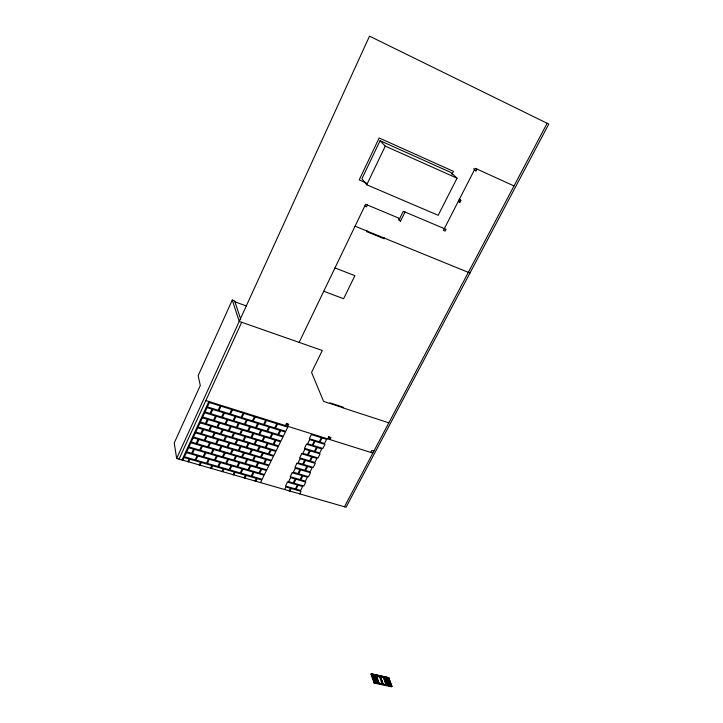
<?xml version="1.0" encoding="UTF-8"?>
<svg xmlns="http://www.w3.org/2000/svg" width="723" height="723" viewBox="0 0 723 723"><rect width="100%" height="100%" fill="white"/><g stroke="black" fill="none" stroke-linecap="round" stroke-linejoin="round"><path stroke-width="1.08" d="M240.669 319.195L234.623 300.876L232.264 300.036L198.156 375.707L200.289 385.495L174.234 442.973L176.647 458.418L346.046 507.23L548.766 124.094L369.507 36.15L176.647 458.418M179.042 459.105L241.681 322.259M182.024 459.973L208.857 401.509M182.856 460.208L184.103 457.505L189.037 458.933L187.79 461.636M188.622 461.87L189.869 459.177L200.506 462.25L199.259 464.934M200.081 465.169L201.337 462.485L211.875 465.54L210.619 468.206M211.432 468.441L212.689 465.775L223.145 468.802L221.88 471.45M380.063 140.705L361.925 178.807L366.751 184.781L438.192 215.3L457.035 178.192L450.809 172.426L380.063 140.705L385.26 146.1L457.035 178.192M222.684 471.685L223.949 469.037L234.306 472.029L233.041 474.668M366.751 184.781L385.26 146.1M233.836 474.903L235.111 472.264L245.368 475.228L244.094 477.858M299.132 342.386L365.63 204.257L399.729 218.536M367.42 205.007L366.534 206.85L364.744 206.1M244.889 478.084L246.163 475.463L256.34 478.409L255.056 481.012M367.022 230.782L366.615 231.622L384.148 238.762L384.555 237.93M255.843 481.238L257.126 478.635L261.789 479.982L260.506 482.584M285.422 425.585L286.453 423.488L288.712 424.211L287.691 426.29L286.615 423.217M514.017 185.938L475.246 168.296L443.434 230.393L445.115 231.098L446.019 229.336L403.317 211.288L398.834 220.343L400.569 221.066L405.061 212.029M284.627 489.534L285.919 486.968L290.474 488.287L289.182 490.845M289.95 491.071L291.242 488.504L301.048 491.342L299.747 493.89M451.92 174.36L453.448 171.351L379.159 137.966L359.223 179.9L366.407 182.973M327.754 438.888L328.793 436.846L330.98 437.532L329.941 439.575L328.667 436.484M458.246 201.482L459.936 202.214L460.858 200.407L459.313 198.906M474.306 170.149L475.996 170.908L476.936 169.065M370.745 452.408L371.803 450.411L373.908 451.08M344.473 506.778L547.121 123.29M371.053 674.288L371.351 673.764L388.73 677.605L391.92 686.335L391.613 686.85L374.08 683.045L371.053 674.288L375.987 675.3L378.662 683.56M388.405 677.867L384.22 677.117L387.103 685.124L391.233 686.028L388.405 677.867L371.938 674.234L374.622 682.413L378.798 683.325M376.077 675.146L375.843 675.544L384.085 677.361L387.103 685.124M376.475 676.213L379.575 676.764L382.042 684.021L378.988 683.362L376.475 676.213L379.575 676.764M374.08 683.045L374.378 682.521L391.92 686.335M374.622 682.413L371.938 674.234M380.199 676.05L382.819 684.464M380.605 677.126L383.687 677.668L386.181 684.925L383.145 684.265L380.605 677.126L383.624 677.785L386.181 684.925M378.988 683.362L376.547 676.095M382.042 684.021L379.06 683.244M383.145 684.265L380.678 677.008M391.821 686.489L388.73 677.605M391.233 686.028L374.722 682.259M373.701 678.282L376.755 678.951M386.127 681.003L389.137 681.662M373.782 678.508L376.828 679.177M386.199 681.229L389.218 681.888M373.863 678.725L376.909 679.394M386.281 681.446L389.299 682.105M373.936 678.951L376.99 679.62M386.362 681.672L389.381 682.331M374.017 679.177L377.063 679.846M386.444 681.897L389.462 682.557M374.089 679.403L377.144 680.063M386.525 682.114L389.543 682.774M374.171 679.62L377.225 680.289M386.606 682.34L389.625 683M374.252 679.846L377.298 680.515M386.688 682.566L389.706 683.226M374.324 680.072L377.379 680.741M386.769 682.783L389.787 683.443M374.406 680.298L377.46 680.967M386.85 683.009L389.869 683.669M374.478 680.524L377.533 681.183M386.932 683.235L389.95 683.895M374.559 680.75L377.614 681.409M387.013 683.461L390.031 684.121M374.641 680.967L377.695 681.635M387.094 683.687L390.113 684.347M374.713 681.193L377.777 681.861M387.176 683.904L390.194 684.564M374.794 681.418L377.849 682.087M387.257 684.13L390.275 684.789M374.876 681.644L377.93 682.313M387.329 684.356L390.357 685.015M374.948 681.87L378.012 682.539M387.411 684.582L390.438 685.241M383.217 684.148L386.254 684.808M371.261 673.926L388.64 677.758M376.484 675.481L384.085 677.162M372.625 675.165L375.662 675.833M385.007 677.894L388.007 678.554M372.697 675.39L375.743 676.059M385.079 678.111L388.088 678.78M372.779 675.607L375.815 676.276M385.16 678.337L388.17 678.996M372.851 675.833L375.897 676.502M385.242 678.554L388.251 679.222M372.932 676.059L375.969 676.728M385.323 678.78L388.332 679.439M373.005 676.276L376.05 676.945M385.404 678.996L388.414 679.665M373.086 676.502L376.132 677.171M385.486 679.222L388.495 679.882M373.167 676.719L376.204 677.388M385.558 679.448L388.576 680.108M373.24 676.945L376.285 677.614M385.639 679.665L388.658 680.325M373.321 677.171L376.358 677.84M385.721 679.891L388.739 680.551M373.393 677.388L376.439 678.057M385.802 680.108L388.811 680.768M373.475 677.614L376.52 678.282M385.883 680.334L388.893 680.994M373.547 677.84L376.593 678.499M385.965 680.56L388.974 681.22M373.628 678.057L376.674 678.725M386.046 680.777L389.055 681.437M205.838 400.56L372.86 453.068M329.715 403.371L342.991 407.745M388.829 422.847L342.937 407.853L343.262 407.221L329.986 402.847L329.661 403.479L323.552 401.337L311.55 372.372L322.295 350.501L239.232 321.401L232.264 300.036M234.948 301.853L246.642 306.037M323.741 291.261L343.615 298.716L354.903 275.653L334.975 267.944M355.065 226.2L469.959 273.032M459.177 199.675L460.858 200.407M473.556 168.811L475.996 170.908M458.391 200.705L459.936 202.214M398.445 218.473L400.569 221.066M371.351 673.764L374.288 682.684M186.353 452.598L184.437 456.773L195.129 459.873L197.054 455.716L186.353 452.598M188.613 447.673L186.688 451.866L191.631 453.312L193.565 449.128L188.613 447.673M190.89 442.729L188.956 446.941L199.665 450.086L201.6 445.901L190.89 442.729M193.168 437.767L191.224 441.988L196.177 443.461L198.12 439.25L193.168 437.767M195.454 432.788L193.502 437.026L204.229 440.235L206.191 436.014L195.454 432.788M197.75 427.79L195.797 432.047L200.759 433.538L202.711 429.299L197.75 427.79M200.054 422.783L198.093 427.049L208.839 430.302L210.809 426.055L200.054 422.783M202.368 417.749L200.398 422.033L205.368 423.551L207.338 419.277L202.368 417.749M204.681 412.688L202.711 416.99L213.475 420.307L215.463 416.023L204.681 412.688M207.013 407.618L205.034 411.938L210.013 413.484L212.002 409.173L207.013 407.618M209.354 402.53L207.365 406.868L218.147 410.23L220.144 405.919L209.354 402.53M194.397 449.372L192.472 453.547L203.118 456.656L205.052 452.499L194.397 449.372M198.961 439.494L197.008 443.705L207.682 446.868L209.634 442.684L198.961 439.494M203.552 429.552L201.59 433.791L212.282 437.008L214.243 432.788L203.552 429.552M208.179 419.53L206.2 423.805L216.909 427.076L218.888 422.819L208.179 419.53M212.833 409.435L210.854 413.746L221.581 417.063L223.57 412.788L212.833 409.435M197.876 455.96L195.951 460.108L206.543 463.181L208.477 459.051L197.876 455.96M202.431 446.145L200.488 450.33L211.098 453.448L213.05 449.29L202.431 446.145M207.022 436.267L205.061 440.479L215.698 443.651L217.659 439.457L207.022 436.267M211.64 426.308L209.67 430.556L220.316 433.782L222.295 429.561L211.64 426.308M216.294 416.285L214.306 420.56L224.98 423.841L226.968 419.593L216.294 416.285M220.985 406.181L218.979 410.492L229.67 413.827L231.676 409.543L220.985 406.181M205.883 452.743L203.94 456.9L214.496 459.982L216.439 455.842L205.883 452.743M210.465 442.928L208.504 447.112L219.078 450.248L221.039 446.082L210.465 442.928M215.074 433.041L213.104 437.252L223.696 440.443L225.675 436.249L215.074 433.041M219.72 423.082L217.74 427.329L228.351 430.565L230.339 426.335L219.72 423.082M224.401 413.041L222.404 417.325L233.041 420.614L235.038 416.358L224.401 413.041M209.299 459.286L207.365 463.416L217.858 466.452L219.801 462.349L209.299 459.286M213.872 449.534L211.92 453.692L222.44 456.782L224.401 452.643L213.872 449.534M218.482 439.711L216.52 443.895L227.049 447.04L229.019 442.874L218.482 439.711M223.127 429.814L221.148 434.035L231.694 437.234L233.683 433.032L223.127 429.814M227.799 419.846L225.802 424.094L236.376 427.347L238.373 423.118L227.799 419.846M232.508 409.805L230.501 414.089L241.084 417.388L243.109 413.131L232.508 409.805M217.262 456.086L215.309 460.217L225.775 463.271L227.727 459.159L217.262 456.086M221.862 446.326L219.9 450.483L230.375 453.592L232.345 449.453L221.862 446.326M226.498 436.493L224.519 440.687L235.011 443.841L236.999 439.674L226.498 436.493M231.161 426.588L229.173 430.818L239.684 434.026L241.681 429.824L231.161 426.588M235.861 416.62L233.863 420.867L244.392 424.13L246.407 419.9L235.861 416.62M220.614 462.584L218.671 466.687L229.074 469.706L231.026 465.621L220.614 462.584M225.215 452.887L223.253 457.026L233.674 460.09L235.644 455.978L225.215 452.887M229.842 443.118L227.862 447.284L238.31 450.402L240.289 446.263L229.842 443.118M234.505 433.285L232.517 437.478L242.973 440.65L244.97 436.475L234.505 433.285M239.196 423.371L237.198 427.6L247.673 430.818L249.679 426.615L239.196 423.371M243.922 413.393L241.907 417.65L252.399 420.922L254.424 416.692L243.922 413.393M228.54 459.394L226.579 463.506L236.945 466.534L238.906 462.449L228.54 459.394M233.158 449.697L231.188 453.836L241.572 456.909L243.552 452.797L233.158 449.697M237.813 439.918L235.825 444.085L246.227 447.212L248.224 443.072L237.813 439.918M242.503 430.077L240.497 434.27L250.917 437.451L252.923 433.276L242.503 430.077M247.221 420.153L245.205 424.383L255.644 427.618L257.668 423.416L247.221 420.153M231.839 465.856L229.878 469.941L240.19 472.923L242.151 468.865L231.839 465.856M236.448 456.213L234.478 460.325L244.808 463.362L246.787 459.277L236.448 456.213M241.093 446.507L239.114 450.646L249.462 453.728L251.45 449.616L241.093 446.507M245.775 436.719L243.778 440.894L254.144 444.03L256.15 439.882L245.775 436.719M250.492 426.868L248.477 431.071L258.861 434.261L260.876 430.086L250.492 426.868M255.237 416.945L253.213 421.175L263.615 424.419L265.648 420.217L255.237 416.945M239.711 462.684L237.75 466.769L248.025 469.769L249.995 465.702L239.711 462.684M244.356 453.032L242.377 457.144L252.67 460.199L254.65 456.105L244.356 453.032M249.028 443.316L247.031 447.456L257.343 450.556L259.34 446.434L249.028 443.316M253.737 433.529L251.731 437.695L262.051 440.849L264.067 436.701L253.737 433.529M258.473 423.669L256.457 427.871L266.796 431.071L268.829 426.895L258.473 423.669M242.955 469.1L240.994 473.158L251.206 476.114L253.177 472.083L242.955 469.1M247.582 459.512L245.612 463.597L255.843 466.606L257.831 462.539L247.582 459.512M252.255 449.851L250.257 453.972L260.515 457.035L262.512 452.932L252.255 449.851M256.954 440.126L254.948 444.274L265.214 447.383L267.23 443.262L256.954 440.126M261.681 430.33L259.665 434.505L269.95 437.677L271.984 433.52L261.681 430.33M266.453 420.47L264.419 424.672L274.722 427.889L276.764 423.705L266.453 420.47M250.791 465.937L248.82 469.995L258.997 472.969L260.985 468.929L250.791 465.937M255.445 456.34L253.466 460.434L263.66 463.452L265.657 459.385L255.445 456.34M260.144 446.678L258.138 450.8L268.36 453.872L270.366 449.769L260.144 446.678M264.871 436.945L262.856 441.093L273.086 444.22L275.111 440.09L264.871 436.945M269.625 427.139L267.6 431.324L277.849 434.496L279.882 430.339L269.625 427.139M253.972 472.309L252.002 476.349L262.133 479.277L264.103 475.264L253.972 472.309M258.626 462.774L256.638 466.841L266.787 469.823L268.775 465.784L258.626 462.774M263.308 453.176L261.31 457.27L271.468 460.307L273.475 456.231L263.308 453.176M268.025 443.506L266.01 447.627L276.195 450.709L278.21 446.615L268.025 443.506M272.779 433.764L270.754 437.921L280.949 441.057L282.982 436.927L272.779 433.764M277.56 423.958L275.526 428.143L285.739 431.324L287.781 427.166L277.56 423.958M261.771 469.164L259.792 473.204L264.455 474.559L266.435 470.528L261.771 469.164M266.444 459.62L264.455 463.687L269.128 465.07L271.125 461.012L266.444 459.62M271.161 450.013L269.146 454.107L273.827 455.517L275.843 451.432L271.161 450.013M275.897 440.334L273.881 444.464L278.563 445.892L280.587 441.771L275.897 440.334M280.678 430.592L278.644 434.74L283.335 436.195L285.377 432.056L280.678 430.592M287.492 482.087L285.504 486.055L295.364 488.911L297.361 484.961L287.492 482.087M292.2 472.715L290.194 476.71L300.063 479.611L302.078 475.635L292.2 472.715M296.936 463.28L294.921 467.302L304.808 470.257L306.832 466.254L296.936 463.28M301.708 453.773L299.674 457.831L309.58 460.831L311.622 456.8L301.708 453.773M306.516 444.202L304.464 448.287L314.388 451.333L316.439 447.275L306.516 444.202M311.36 434.568L309.29 438.68L319.232 441.78L321.301 437.695L311.36 434.568M290.61 477.632L288.613 481.608L293.167 482.946L295.174 478.969L290.61 477.632M295.336 468.233L293.321 472.246L297.885 473.592L299.9 469.598L295.336 468.233M300.09 458.771L298.066 462.801L302.639 464.184L304.663 460.153L300.09 458.771M304.88 449.236L302.838 453.303L307.42 454.695L309.462 450.646L304.88 449.236M309.706 439.638L307.655 443.732L312.237 445.151L314.297 441.066L309.706 439.638M295.942 479.195L293.936 483.163L303.75 486.028L305.766 482.087L295.942 479.195M300.669 469.823L298.653 473.818L308.486 476.737L310.51 472.761L300.669 469.823M305.44 460.388L303.407 464.41L313.249 467.374L315.291 463.371L305.44 460.388M310.239 450.881L308.188 454.939L318.048 457.948L320.099 453.908L310.239 450.881M315.065 441.31L313.005 445.395L322.883 448.45L324.952 444.392L315.065 441.31M298.12 485.178L296.123 489.128L300.641 490.438L302.639 486.498L298.12 485.178M302.847 475.861L300.831 479.837L305.35 481.166L307.374 477.207L302.847 475.861M307.6 466.48L305.576 470.483L310.104 471.83L312.128 467.844L307.6 466.48M312.39 457.035L310.348 461.057L314.885 462.431L316.927 458.418L312.39 457.035M317.207 447.519L315.156 451.577L319.702 452.969L321.753 448.92L317.207 447.519M322.069 437.93L320 442.015L324.546 443.443L326.624 439.367L322.069 437.93M378.084 682.765L375.029 682.096L372.544 674.948L375.58 675.616L378.084 682.765M390.519 685.467L387.492 684.808L384.925 677.668L387.926 678.337L390.519 685.467"/></g></svg>
